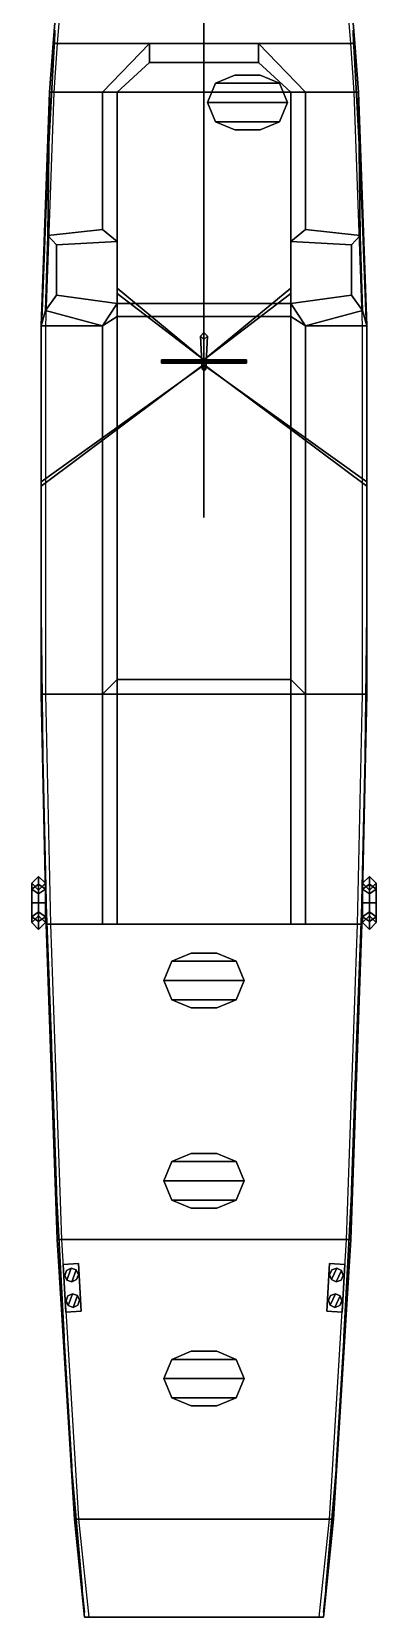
# Model space of a CAD drawing. Extents: x -2 to 2, y -13 to 15.5.
# Drawn here: x -2.02 to 2.02, y -12.99 to 5.61 of the extents above; entities that cross this region are included whole.
import ezdxf

# ---------------------------------------------------------------- set-up
doc = ezdxf.new("R2010")
doc.units = 0
doc.layers.get('0').update_dxf_attribs({"linetype": 'CONTINUOUS'})
doc.layers.add('RAILINGS', color=6, linetype='CONTINUOUS')
doc.layers.add('RING-BUOY', color=1, linetype='CONTINUOUS')

msp = doc.modelspace()

# ---------------------------------------------------------------- linework, layer by layer
for points in [[(-1.77, 5.47, 0.9), (-1.58, 7.8, 0.9), (-1.53, 7.8), (-1.72, 5.47)], [(1.77, 5.47, 0.9), (1.58, 7.8, 0.9), (-1.58, 7.8, 0.9), (-1.77, 5.47, 0.9)], [(1.72, 5.47), (1.53, 7.8), (1.58, 7.8, 0.9), (1.77, 5.47, 0.9)], [(-1.81, 4.9, 0.89), (-1.77, 5.47, 0.9), (-1.72, 5.47), (-1.76, 4.9)], [(-0.64, 5.47, 0.9), (-1.77, 5.47, 0.9), (-1.81, 4.9, 0.89), (-1.19, 4.9, 0.89)], [(-0.64, 5.25, 1.57), (-0.64, 5.47, 0.9), (-1.19, 4.9, 0.89), (-1.02, 4.9, 1.57)], [(0.64, 5.25, 1.57), (0.64, 5.47, 0.9), (-0.64, 5.47, 0.9), (-0.64, 5.25, 1.57)], [(1.19, 4.9, 0.89), (0.64, 5.47, 0.9), (0.64, 5.25, 1.57), (1.02, 4.9, 1.57)], [(1.81, 4.9, 0.89), (1.77, 5.47, 0.9), (0.64, 5.47, 0.9), (1.19, 4.9, 0.89)], [(1.76, 4.9), (1.72, 5.47), (1.77, 5.47, 0.9), (1.81, 4.9, 0.89)], [(1.02, 4.9, 1.57), (0.64, 5.25, 1.57), (-0.64, 5.25, 1.57), (-1.02, 4.9, 1.57)], [(0.66, 5.1, 1.63), (0.36, 5.1, 1.63), (0.134, 5.006, 1.63), (0.886, 5.006, 1.63)], [(0.134, 5.006, 1.63), (0.36, 5.1, 1.63), (0.36, 5.1, 1.57), (0.134, 5.006, 1.57)], [(0.36, 5.1, 1.63), (0.66, 5.1, 1.63), (0.66, 5.1, 1.57), (0.36, 5.1, 1.57)], [(0.66, 5.1, 1.63), (0.886, 5.006, 1.63), (0.886, 5.006, 1.57), (0.66, 5.1, 1.57)], [(-1.91, 2.16, 0.89), (-1.81, 4.9, 0.89), (-1.76, 4.9), (-1.86, 2.16)], [(-1.83, 3.22, 0.89), (-1.81, 4.9, 0.89), (-1.91, 2.16, 0.89), (-1.86, 2.34, 0.89)], [(-1.81, 4.9, 0.89), (-1.83, 3.22, 0.89), (-1.19, 3.29, 0.89), (-1.19, 4.9, 0.89)], [(-1.19, 4.9, 0.89), (-1.19, 3.29, 0.89), (-1.02, 3.15, 1.57), (-1.02, 4.9, 1.57)], [(-1.02, 4.9, 1.57), (-1.02, 2.42, 1.57), (1.02, 2.42, 1.57), (1.02, 4.9, 1.57)], [(0.886, 5.006, 1.63), (0.134, 5.006, 1.63), (0.04, 4.78, 1.63), (0.98, 4.78, 1.63)], [(0.04, 4.78, 1.63), (0.134, 5.006, 1.63), (0.134, 5.006, 1.57), (0.04, 4.78, 1.57)], [(0.886, 5.006, 1.63), (0.98, 4.78, 1.63), (0.98, 4.78, 1.57), (0.886, 5.006, 1.57)], [(1.02, 3.15, 1.57), (1.19, 3.29, 0.89), (1.19, 4.9, 0.89), (1.02, 4.9, 1.57)], [(1.19, 3.29, 0.89), (1.83, 3.22, 0.89), (1.81, 4.9, 0.89), (1.19, 4.9, 0.89)], [(1.86, 2.16), (1.76, 4.9), (1.81, 4.9, 0.89), (1.91, 2.16, 0.89)], [(1.86, 2.34, 0.89), (1.91, 2.16, 0.89), (1.81, 4.9, 0.89), (1.83, 3.22, 0.89)], [(0.98, 4.78, 1.63), (0.04, 4.78, 1.63), (0.134, 4.554, 1.63), (0.886, 4.554, 1.63)], [(0.134, 4.554, 1.63), (0.04, 4.78, 1.63), (0.04, 4.78, 1.57), (0.134, 4.554, 1.57)], [(0.98, 4.78, 1.63), (0.886, 4.554, 1.63), (0.886, 4.554, 1.57), (0.98, 4.78, 1.57)], [(0.886, 4.554, 1.63), (0.134, 4.554, 1.63), (0.36, 4.46, 1.63), (0.66, 4.46, 1.63)], [(0.36, 4.46, 1.63), (0.134, 4.554, 1.63), (0.134, 4.554, 1.57), (0.36, 4.46, 1.57)], [(0.886, 4.554, 1.63), (0.66, 4.46, 1.63), (0.66, 4.46, 1.57), (0.886, 4.554, 1.57)], [(0.66, 4.46, 1.63), (0.36, 4.46, 1.63), (0.36, 4.46, 1.57), (0.66, 4.46, 1.57)], [(-1.73, 3.11, 1.57), (-1.83, 3.22, 0.89), (-1.86, 2.34, 0.89), (-1.73, 2.52, 1.57)], [(-1.02, 3.15, 1.57), (-1.19, 3.29, 0.89), (-1.83, 3.22, 0.89), (-1.73, 3.11, 1.57)], [(1.73, 3.11, 1.57), (1.83, 3.22, 0.89), (1.19, 3.29, 0.89), (1.02, 3.15, 1.57)], [(1.73, 2.52, 1.57), (1.86, 2.34, 0.89), (1.83, 3.22, 0.89), (1.73, 3.11, 1.57)], [(-1.02, 2.42, 1.57), (-1.02, 3.15, 1.57), (-1.73, 3.11, 1.57), (-1.73, 2.52, 1.57)], [(1.02, 3.15, 1.57), (1.02, 2.42, 1.57), (1.73, 2.52, 1.57), (1.73, 3.11, 1.57)], [(-1.73, 2.52, 1.57), (-1.86, 2.34, 0.89), (-1.19, 2.16, 0.89), (-1.02, 2.42, 1.57)], [(-1.02, 2.42, 1.57), (-1.19, 2.16, 0.89), (-1.02, 2.27, 1.23)], [(-1.02, 2.42, 1.57), (-1.02, 2.27, 1.23), (1.02, 2.27, 1.23), (1.02, 2.42, 1.57)], [(1.02, 2.42, 1.57), (1.19, 2.16, 0.89), (1.86, 2.34, 0.89), (1.73, 2.52, 1.57)], [(1.02, 2.27, 1.23), (1.02, 2.27, 1.23), (1.19, 2.16, 0.89), (1.02, 2.42, 1.57)], [(-1.86, 2.34, 0.89), (-1.91, 2.16, 0.89), (-1.19, 2.16, 0.89)], [(-1.19, 2.16, 0.89), (-1.19, -2.16, 0.83), (-1.02, -1.99, 1.23), (-1.02, 2.27, 1.23)], [(-1.02, 2.27, 1.23), (-1.02, -1.99, 1.23), (1.02, -1.99, 1.23), (1.02, 2.27, 1.23)], [(1.02, -1.99, 1.23), (1.19, -2.16, 0.83), (1.19, 2.16, 0.89), (1.02, 2.27, 1.23)], [(1.19, 2.16, 0.89), (1.91, 2.16, 0.89), (1.91, 2.16, 0.89), (1.86, 2.34, 0.89)], [(-1.91, -2.16, 0.83), (-1.91, 2.16, 0.89), (-1.86, 2.16), (-1.86, -2.16)], [(-1.91, 2.16, 0.89), (-1.91, -2.16, 0.83), (-1.19, -2.16, 0.83), (-1.19, 2.16, 0.89)], [(0, 2.08, 1.23), (-0.04, 2.04, 1.23), (-0.02, 1.65, 5.8), (0, 1.67, 5.8)], [(0.04, 2.04, 1.23), (0, 2.08, 1.23), (0, 1.67, 5.8), (0.02, 1.65, 5.8)], [(1.19, -2.16, 0.83), (1.91, -2.16, 0.83), (1.91, 2.16, 0.89), (1.19, 2.16, 0.89)], [(1.86, -2.16), (1.86, 2.16), (1.91, 2.16, 0.89), (1.91, -2.16, 0.83)], [(-0.04, 2.04, 1.23), (0, 2, 1.23), (0, 1.63, 5.8), (-0.02, 1.65, 5.8)], [(0, 2, 1.23), (0.04, 2.04, 1.23), (0.02, 1.65, 5.8), (0, 1.63, 5.8)], [(-0.5, 1.76, 4.74), (-0.5, 1.74, 4.76), (0.5, 1.74, 4.76), (0.5, 1.76, 4.74)], [(-0.5, 1.74, 4.72), (-0.5, 1.76, 4.74), (0.5, 1.76, 4.74), (0.5, 1.74, 4.72)], [(-0.5, 1.74, 4.72), (-0.5, 1.72, 4.74), (-0.5, 1.74, 4.76), (-0.5, 1.76, 4.74)], [(-0.5, 1.74, 4.76), (-0.5, 1.72, 4.74), (0.5, 1.72, 4.74), (0.5, 1.74, 4.76)], [(-0.5, 1.72, 4.74), (-0.5, 1.74, 4.72), (0.5, 1.74, 4.72), (0.5, 1.72, 4.74)], [(0, -0.09, 5.76), (0, 1.633, 5.76), (0, 1.714, 4.76), (0, -0.09, 4.76)], [(0, -0.09, 4.76), (0, 1.714, 4.76), (0, 1.633, 5.76), (0, -0.09, 5.76)], [(0.5, 1.76, 4.74), (0.5, 1.74, 4.76), (0.5, 1.72, 4.74), (0.5, 1.74, 4.72)], [(0.02, 1.65, 5.8), (0, 1.67, 5.8), (-0.02, 1.65, 5.8), (0, 1.63, 5.8)], [(-1.02, -1.99, 1.23), (-1.19, -2.16, 0.83), (-1.02, -2.16, 1.01), (-1.02, -1.99, 1.23)], [(-1.02, -1.99, 1.23), (-1.02, -2.16, 1.01), (1.02, -2.16, 1.01), (1.02, -1.99, 1.23)], [(1.02, -1.99, 1.23), (1.02, -2.16, 1.01), (1.19, -2.16, 0.83), (1.02, -1.99, 1.23)], [(-1.85, -4.86, 0.8), (-1.91, -2.16, 0.83), (-1.86, -2.16), (-1.8, -4.86)], [(-1.91, -2.16, 0.83), (-1.85, -4.86, 0.8), (-1.19, -4.86, 0.8), (-1.19, -2.16, 0.83)], [(-1.19, -2.16, 0.83), (-1.19, -4.86, 0.8), (-1.02, -4.86, 1.01), (-1.02, -2.16, 1.01)], [(-1.02, -2.16, 1.01), (-1.02, -4.86, 1.01), (1.02, -4.86, 1.01), (1.02, -2.16, 1.01)], [(1.02, -4.86, 1.01), (1.19, -4.86, 0.8), (1.19, -2.16, 0.83), (1.02, -2.16, 1.01)], [(1.19, -4.86, 0.8), (1.85, -4.86, 0.8), (1.91, -2.16, 0.83), (1.19, -2.16, 0.83)], [(1.8, -4.86), (1.86, -2.16), (1.91, -2.16, 0.83), (1.85, -4.86, 0.8)], [(1.85, -4.86, 0.8), (-1.85, -4.86, 0.8), (-1.72, -8.56, 0.67), (1.72, -8.56, 0.67)], [(-1.72, -8.56, 0.67), (-1.85, -4.86, 0.8), (-1.8, -4.86), (-1.67, -8.56)], [(-1.02, -4.86, 1.01), (-1.19, -4.86, 0.8), (1.19, -4.86, 0.8), (1.02, -4.86, 1.01)], [(1.67, -8.56), (1.8, -4.86), (1.85, -4.86, 0.8), (1.72, -8.56, 0.67)], [(0.15, -5.2, 0.86), (-0.15, -5.2, 0.86), (-0.376, -5.294, 0.86), (0.376, -5.294, 0.86)], [(-0.376, -5.294, 0.86), (-0.15, -5.2, 0.86), (-0.15, -5.2, 0.76), (-0.376, -5.294, 0.76)], [(-0.15, -5.2, 0.86), (0.15, -5.2, 0.86), (0.15, -5.2, 0.76), (-0.15, -5.2, 0.76)], [(0.15, -5.2, 0.86), (0.376, -5.294, 0.86), (0.376, -5.294, 0.76), (0.15, -5.2, 0.76)], [(0.376, -5.294, 0.86), (-0.376, -5.294, 0.86), (-0.47, -5.52, 0.86), (0.47, -5.52, 0.86)], [(-0.47, -5.52, 0.86), (-0.376, -5.294, 0.86), (-0.376, -5.294, 0.76), (-0.47, -5.52, 0.76)], [(0.376, -5.294, 0.86), (0.47, -5.52, 0.86), (0.47, -5.52, 0.76), (0.376, -5.294, 0.76)], [(0.47, -5.52, 0.86), (-0.47, -5.52, 0.86), (-0.376, -5.746, 0.86), (0.376, -5.746, 0.86)], [(-0.376, -5.746, 0.86), (-0.47, -5.52, 0.86), (-0.47, -5.52, 0.76), (-0.376, -5.746, 0.76)], [(0.47, -5.52, 0.86), (0.376, -5.746, 0.86), (0.376, -5.746, 0.76), (0.47, -5.52, 0.76)], [(0.376, -5.746, 0.86), (-0.376, -5.746, 0.86), (-0.15, -5.84, 0.86), (0.15, -5.84, 0.86)], [(-0.15, -5.84, 0.86), (-0.376, -5.746, 0.86), (-0.376, -5.746, 0.76), (-0.15, -5.84, 0.76)], [(0.376, -5.746, 0.86), (0.15, -5.84, 0.86), (0.15, -5.84, 0.76), (0.376, -5.746, 0.76)], [(0.15, -5.84, 0.86), (-0.15, -5.84, 0.86), (-0.15, -5.84, 0.76), (0.15, -5.84, 0.76)], [(-0.376, -7.644, 0.78), (-0.15, -7.55, 0.78), (-0.15, -7.55, 0.68), (-0.376, -7.644, 0.68)], [(0.15, -7.55, 0.78), (-0.15, -7.55, 0.78), (-0.376, -7.644, 0.78), (0.376, -7.644, 0.78)], [(-0.15, -7.55, 0.78), (0.15, -7.55, 0.78), (0.15, -7.55, 0.68), (-0.15, -7.55, 0.68)], [(0.15, -7.55, 0.78), (0.376, -7.644, 0.78), (0.376, -7.644, 0.68), (0.15, -7.55, 0.68)], [(-0.47, -7.87, 0.78), (-0.376, -7.644, 0.78), (-0.376, -7.644, 0.68), (-0.47, -7.87, 0.68)], [(0.376, -7.644, 0.78), (-0.376, -7.644, 0.78), (-0.47, -7.87, 0.78), (0.47, -7.87, 0.78)], [(0.376, -7.644, 0.78), (0.47, -7.87, 0.78), (0.47, -7.87, 0.68), (0.376, -7.644, 0.68)], [(-0.376, -8.096, 0.78), (-0.47, -7.87, 0.78), (-0.47, -7.87, 0.68), (-0.376, -8.096, 0.68)], [(0.47, -7.87, 0.78), (-0.47, -7.87, 0.78), (-0.376, -8.096, 0.78), (0.376, -8.096, 0.78)], [(0.47, -7.87, 0.78), (0.376, -8.096, 0.78), (0.376, -8.096, 0.68), (0.47, -7.87, 0.68)], [(-0.15, -8.19, 0.78), (-0.376, -8.096, 0.78), (-0.376, -8.096, 0.68), (-0.15, -8.19, 0.68)], [(0.376, -8.096, 0.78), (-0.376, -8.096, 0.78), (-0.15, -8.19, 0.78), (0.15, -8.19, 0.78)], [(0.376, -8.096, 0.78), (0.15, -8.19, 0.78), (0.15, -8.19, 0.68), (0.376, -8.096, 0.68)], [(0.15, -8.19, 0.78), (-0.15, -8.19, 0.78), (-0.15, -8.19, 0.68), (0.15, -8.19, 0.68)], [(1.72, -8.56, 0.67), (-1.72, -8.56, 0.67), (-1.52, -11.84, 0.56), (1.52, -11.84, 0.56)], [(-1.52, -11.84, 0.56), (-1.72, -8.56, 0.67), (-1.67, -8.56), (-1.47, -11.84)], [(1.47, -11.84), (1.67, -8.56), (1.72, -8.56, 0.67), (1.52, -11.84, 0.56)], [(-1.47, -8.841, 0.67), (-1.47, -8.841, 0.64), (-1.65, -8.85, 0.64), (-1.65, -8.85, 0.67)], [(-1.441, -9.4, 0.67), (-1.47, -8.841, 0.67), (-1.65, -8.85, 0.67), (-1.621, -9.409, 0.67)], [(-1.65, -8.85, 0.67), (-1.65, -8.85, 0.64), (-1.621, -9.409, 0.64), (-1.621, -9.409, 0.67)], [(-1.607, -9.035, 0.77), (-1.558, -8.895, 0.77), (-1.613, -8.922, 0.77), (-1.633, -8.979, 0.77)], [(-1.613, -8.922, 0.67), (-1.633, -8.979, 0.67), (-1.633, -8.979, 0.77), (-1.613, -8.922, 0.77)], [(-1.558, -8.895, 0.67), (-1.613, -8.922, 0.67), (-1.613, -8.922, 0.77), (-1.558, -8.895, 0.77)], [(-1.549, -9.055, 0.77), (-1.5, -8.916, 0.77), (-1.558, -8.895, 0.77), (-1.607, -9.035, 0.77)], [(-1.5, -8.916, 0.67), (-1.558, -8.895, 0.67), (-1.558, -8.895, 0.77), (-1.5, -8.916, 0.77)], [(-1.494, -9.029, 0.77), (-1.473, -8.971, 0.77), (-1.5, -8.916, 0.77), (-1.549, -9.055, 0.77)], [(-1.473, -8.971, 0.67), (-1.5, -8.916, 0.67), (-1.5, -8.916, 0.77), (-1.473, -8.971, 0.77)], [(-1.441, -9.4, 0.64), (-1.47, -8.841, 0.64), (-1.47, -8.841, 0.67), (-1.441, -9.4, 0.67)], [(1.47, -8.841, 0.67), (1.47, -8.841, 0.64), (1.441, -9.4, 0.64), (1.441, -9.4, 0.67)], [(1.621, -9.409, 0.67), (1.65, -8.85, 0.67), (1.47, -8.841, 0.67), (1.441, -9.4, 0.67)], [(1.65, -8.85, 0.67), (1.65, -8.85, 0.64), (1.47, -8.841, 0.64), (1.47, -8.841, 0.67)], [(1.494, -9.029, 0.77), (1.558, -8.895, 0.77), (1.5, -8.916, 0.77), (1.473, -8.971, 0.77)], [(1.5, -8.916, 0.67), (1.473, -8.971, 0.67), (1.473, -8.971, 0.77), (1.5, -8.916, 0.77)], [(1.549, -9.055, 0.77), (1.613, -8.922, 0.77), (1.558, -8.895, 0.77), (1.494, -9.029, 0.77)], [(1.558, -8.895, 0.67), (1.5, -8.916, 0.67), (1.5, -8.916, 0.77), (1.558, -8.895, 0.77)], [(1.607, -9.035, 0.77), (1.633, -8.979, 0.77), (1.613, -8.922, 0.77), (1.549, -9.055, 0.77)], [(1.613, -8.922, 0.67), (1.558, -8.895, 0.67), (1.558, -8.895, 0.77), (1.613, -8.922, 0.77)], [(1.633, -8.979, 0.67), (1.613, -8.922, 0.67), (1.613, -8.922, 0.77), (1.633, -8.979, 0.77)], [(1.621, -9.409, 0.64), (1.65, -8.85, 0.64), (1.65, -8.85, 0.67), (1.621, -9.409, 0.67)], [(-1.633, -8.979, 0.67), (-1.607, -9.035, 0.67), (-1.607, -9.035, 0.77), (-1.633, -8.979, 0.77)], [(-1.607, -9.035, 0.67), (-1.549, -9.055, 0.67), (-1.549, -9.055, 0.77), (-1.607, -9.035, 0.77)], [(-1.549, -9.055, 0.67), (-1.494, -9.029, 0.67), (-1.494, -9.029, 0.77), (-1.549, -9.055, 0.77)], [(-1.494, -9.029, 0.67), (-1.473, -8.971, 0.67), (-1.473, -8.971, 0.77), (-1.494, -9.029, 0.77)], [(1.473, -8.971, 0.67), (1.494, -9.029, 0.67), (1.494, -9.029, 0.77), (1.473, -8.971, 0.77)], [(1.494, -9.029, 0.67), (1.549, -9.055, 0.67), (1.549, -9.055, 0.77), (1.494, -9.029, 0.77)], [(1.549, -9.055, 0.67), (1.607, -9.035, 0.67), (1.607, -9.035, 0.77), (1.549, -9.055, 0.77)], [(1.607, -9.035, 0.67), (1.633, -8.979, 0.67), (1.633, -8.979, 0.77), (1.607, -9.035, 0.77)], [(-1.591, -9.334, 0.77), (-1.542, -9.195, 0.77), (-1.597, -9.221, 0.77), (-1.618, -9.279, 0.77)], [(-1.597, -9.221, 0.67), (-1.618, -9.279, 0.67), (-1.618, -9.279, 0.77), (-1.597, -9.221, 0.77)], [(-1.618, -9.279, 0.67), (-1.591, -9.334, 0.67), (-1.591, -9.334, 0.77), (-1.618, -9.279, 0.77)], [(-1.542, -9.195, 0.67), (-1.597, -9.221, 0.67), (-1.597, -9.221, 0.77), (-1.542, -9.195, 0.77)], [(-1.533, -9.355, 0.77), (-1.484, -9.215, 0.77), (-1.542, -9.195, 0.77), (-1.591, -9.334, 0.77)], [(-1.484, -9.215, 0.67), (-1.542, -9.195, 0.67), (-1.542, -9.195, 0.77), (-1.484, -9.215, 0.77)], [(-1.478, -9.328, 0.77), (-1.458, -9.271, 0.77), (-1.484, -9.215, 0.77), (-1.533, -9.355, 0.77)], [(-1.458, -9.271, 0.67), (-1.484, -9.215, 0.67), (-1.484, -9.215, 0.77), (-1.458, -9.271, 0.77)], [(-1.478, -9.328, 0.67), (-1.458, -9.271, 0.67), (-1.458, -9.271, 0.77), (-1.478, -9.328, 0.77)], [(1.478, -9.328, 0.77), (1.542, -9.195, 0.77), (1.484, -9.215, 0.77), (1.458, -9.271, 0.77)], [(1.484, -9.215, 0.67), (1.458, -9.271, 0.67), (1.458, -9.271, 0.77), (1.484, -9.215, 0.77)], [(1.458, -9.271, 0.67), (1.478, -9.328, 0.67), (1.478, -9.328, 0.77), (1.458, -9.271, 0.77)], [(1.533, -9.355, 0.77), (1.597, -9.221, 0.77), (1.542, -9.195, 0.77), (1.478, -9.328, 0.77)], [(1.542, -9.195, 0.67), (1.484, -9.215, 0.67), (1.484, -9.215, 0.77), (1.542, -9.195, 0.77)], [(1.591, -9.334, 0.77), (1.618, -9.279, 0.77), (1.597, -9.221, 0.77), (1.533, -9.355, 0.77)], [(1.597, -9.221, 0.67), (1.542, -9.195, 0.67), (1.542, -9.195, 0.77), (1.597, -9.221, 0.77)], [(1.591, -9.334, 0.67), (1.618, -9.279, 0.67), (1.618, -9.279, 0.77), (1.591, -9.334, 0.77)], [(1.618, -9.279, 0.67), (1.597, -9.221, 0.67), (1.597, -9.221, 0.77), (1.618, -9.279, 0.77)], [(-1.621, -9.409, 0.67), (-1.621, -9.409, 0.64), (-1.441, -9.4, 0.64), (-1.441, -9.4, 0.67)], [(-1.591, -9.334, 0.67), (-1.533, -9.355, 0.67), (-1.533, -9.355, 0.77), (-1.591, -9.334, 0.77)], [(-1.533, -9.355, 0.67), (-1.478, -9.328, 0.67), (-1.478, -9.328, 0.77), (-1.533, -9.355, 0.77)], [(1.441, -9.4, 0.67), (1.441, -9.4, 0.64), (1.621, -9.409, 0.64), (1.621, -9.409, 0.67)], [(1.478, -9.328, 0.67), (1.533, -9.355, 0.67), (1.533, -9.355, 0.77), (1.478, -9.328, 0.77)], [(1.533, -9.355, 0.67), (1.591, -9.334, 0.67), (1.591, -9.334, 0.77), (1.533, -9.355, 0.77)], [(0.376, -9.964, 0.7), (-0.376, -9.964, 0.7), (-0.47, -10.19, 0.7), (0.47, -10.19, 0.7)], [(-0.47, -10.19, 0.7), (-0.376, -9.964, 0.7), (-0.376, -9.964, 0.6), (-0.47, -10.19, 0.6)], [(0.15, -9.87, 0.7), (-0.15, -9.87, 0.7), (-0.376, -9.964, 0.7), (0.376, -9.964, 0.7)], [(-0.376, -9.964, 0.7), (-0.15, -9.87, 0.7), (-0.15, -9.87, 0.6), (-0.376, -9.964, 0.6)], [(-0.15, -9.87, 0.7), (0.15, -9.87, 0.7), (0.15, -9.87, 0.6), (-0.15, -9.87, 0.6)], [(0.15, -9.87, 0.7), (0.376, -9.964, 0.7), (0.376, -9.964, 0.6), (0.15, -9.87, 0.6)], [(0.376, -9.964, 0.7), (0.47, -10.19, 0.7), (0.47, -10.19, 0.6), (0.376, -9.964, 0.6)], [(0.47, -10.19, 0.7), (-0.47, -10.19, 0.7), (-0.376, -10.416, 0.7), (0.376, -10.416, 0.7)], [(-0.376, -10.416, 0.7), (-0.47, -10.19, 0.7), (-0.47, -10.19, 0.6), (-0.376, -10.416, 0.6)], [(0.47, -10.19, 0.7), (0.376, -10.416, 0.7), (0.376, -10.416, 0.6), (0.47, -10.19, 0.6)], [(0.376, -10.416, 0.7), (-0.376, -10.416, 0.7), (-0.15, -10.51, 0.7), (0.15, -10.51, 0.7)], [(-0.15, -10.51, 0.7), (-0.376, -10.416, 0.7), (-0.376, -10.416, 0.6), (-0.15, -10.51, 0.6)], [(0.15, -10.51, 0.7), (-0.15, -10.51, 0.7), (-0.15, -10.51, 0.6), (0.15, -10.51, 0.6)], [(0.376, -10.416, 0.7), (0.15, -10.51, 0.7), (0.15, -10.51, 0.6), (0.376, -10.416, 0.6)], [(-1.4, -12.99, 0.51), (-1.52, -11.84, 0.56), (-1.47, -11.84), (-1.35, -12.99)], [(1.4, -12.99, 0.51), (1.52, -11.84, 0.56), (-1.52, -11.84, 0.56), (-1.4, -12.99, 0.51)], [(1.35, -12.99), (1.47, -11.84), (1.52, -11.84, 0.56), (1.4, -12.99, 0.51)], [(1.4, -12.99, 0.51), (-1.4, -12.99, 0.51), (-1.35, -12.99), (1.35, -12.99)]]:
    msp.add_3dface(points)
at = {"layer": 'RAILINGS'}
for points in [[(0, 1.72, 5.246), (0, 1.715, 5.297), (0, 15.08, 2.84), (0, 15.08, 2.79)], [(0, 15.08, 2.79), (0, 15.08, 2.84), (0, 1.715, 5.297), (0, 1.72, 5.246)], [(-1.84, 3.93, 1.64), (-1.84, 3.93, 1.68), (-1.75, 5.59, 1.68), (-1.75, 5.59, 1.64)], [(-1.75, 5.59, 1.64), (-1.75, 5.59, 1.68), (-1.84, 3.93, 1.68), (-1.84, 3.93, 1.64)], [(-1.84, 3.93, 1.26), (-1.84, 3.93, 1.3), (-1.75, 5.59, 1.3), (-1.75, 5.59, 1.26)], [(-1.75, 5.59, 1.26), (-1.75, 5.59, 1.3), (-1.84, 3.93, 1.3), (-1.84, 3.93, 1.26)], [(-1.75, 5.59, 1.68), (-1.75, 5.63, 1.68), (-1.75, 5.63, 0.9), (-1.75, 5.59, 0.9)], [(-1.75, 5.59, 0.9), (-1.75, 5.63, 0.9), (-1.75, 5.63, 1.68), (-1.75, 5.59, 1.68)], [(1.75, 5.59, 0.9), (1.75, 5.63, 0.9), (1.75, 5.63, 1.68), (1.75, 5.59, 1.68)], [(1.75, 5.59, 1.68), (1.75, 5.63, 1.68), (1.75, 5.63, 0.9), (1.75, 5.59, 0.9)], [(1.75, 5.59, 1.26), (1.75, 5.59, 1.3), (1.84, 3.93, 1.3), (1.84, 3.93, 1.26)], [(1.84, 3.93, 1.26), (1.84, 3.93, 1.3), (1.75, 5.59, 1.3), (1.75, 5.59, 1.26)], [(1.84, 3.93, 1.64), (1.84, 3.93, 1.68), (1.75, 5.59, 1.68), (1.75, 5.59, 1.64)], [(1.75, 5.59, 1.64), (1.75, 5.59, 1.68), (1.84, 3.93, 1.68), (1.84, 3.93, 1.64)], [(-1.84, 3.89, 0.89), (-1.84, 3.93, 0.89), (-1.84, 3.93, 1.68), (-1.84, 3.89, 1.68)], [(-1.84, 3.89, 1.68), (-1.84, 3.93, 1.68), (-1.84, 3.93, 0.89), (-1.84, 3.89, 0.89)], [(1.84, 3.89, 0.89), (1.84, 3.93, 0.89), (1.84, 3.93, 1.68), (1.84, 3.89, 1.68)], [(1.84, 3.89, 1.68), (1.84, 3.93, 1.68), (1.84, 3.93, 0.89), (1.84, 3.89, 0.89)], [(-1.84, 3.89, 1.64), (-1.84, 3.89, 1.68), (-1.9, 2.23, 1.68), (-1.9, 2.23, 1.64)], [(-1.9, 2.23, 1.64), (-1.9, 2.23, 1.68), (-1.84, 3.89, 1.68), (-1.84, 3.89, 1.64)], [(-1.84, 3.89, 1.26), (-1.84, 3.89, 1.3), (-1.9, 2.23, 1.3), (-1.9, 2.23, 1.26)], [(-1.9, 2.23, 1.26), (-1.9, 2.23, 1.3), (-1.84, 3.89, 1.3), (-1.84, 3.89, 1.26)], [(1.9, 2.23, 1.26), (1.9, 2.23, 1.3), (1.84, 3.89, 1.3), (1.84, 3.89, 1.26)], [(1.84, 3.89, 1.26), (1.84, 3.89, 1.3), (1.9, 2.23, 1.3), (1.9, 2.23, 1.26)], [(1.84, 3.89, 1.64), (1.84, 3.89, 1.68), (1.9, 2.23, 1.68), (1.9, 2.23, 1.64)], [(1.9, 2.23, 1.64), (1.9, 2.23, 1.68), (1.84, 3.89, 1.68), (1.84, 3.89, 1.64)], [(-1.02, 2.54, 1.57), (-1.02, 2.6, 1.57), (0, 1.76, 4.76), (0, 1.76, 4.71)], [(0, 1.76, 4.71), (0, 1.76, 4.76), (-1.02, 2.6, 1.57), (-1.02, 2.54, 1.57)], [(0, 1.76, 4.71), (0, 1.76, 4.76), (1.02, 2.6, 1.57), (1.02, 2.54, 1.57)], [(1.02, 2.54, 1.57), (1.02, 2.6, 1.57), (0, 1.76, 4.76), (0, 1.76, 4.71)], [(-1.91, 2.19, 1.68), (-1.9, 2.23, 1.68), (-1.9, 2.23, 0.89), (-1.91, 2.19, 0.89)], [(-1.91, 2.19, 0.89), (-1.9, 2.23, 0.89), (-1.9, 2.23, 1.68), (-1.91, 2.19, 1.68)], [(-1.91, 0.53, 1.64), (-1.91, 0.53, 1.68), (-1.91, 2.19, 1.68), (-1.91, 2.19, 1.64)], [(-1.91, 2.19, 1.64), (-1.91, 2.19, 1.68), (-1.91, 0.53, 1.68), (-1.91, 0.53, 1.64)], [(-1.91, 0.53, 1.26), (-1.91, 0.53, 1.3), (-1.91, 2.19, 1.3), (-1.91, 2.19, 1.26)], [(-1.91, 2.19, 1.26), (-1.91, 2.19, 1.3), (-1.91, 0.53, 1.3), (-1.91, 0.53, 1.26)], [(1.91, 2.19, 1.68), (1.9, 2.23, 1.68), (1.9, 2.23, 0.89), (1.91, 2.19, 0.89)], [(1.91, 2.19, 0.89), (1.9, 2.23, 0.89), (1.9, 2.23, 1.68), (1.91, 2.19, 1.68)], [(1.91, 2.19, 1.26), (1.91, 2.19, 1.3), (1.91, 0.53, 1.3), (1.91, 0.53, 1.26)], [(1.91, 0.53, 1.26), (1.91, 0.53, 1.3), (1.91, 2.19, 1.3), (1.91, 2.19, 1.26)], [(1.91, 0.53, 1.64), (1.91, 0.53, 1.68), (1.91, 2.19, 1.68), (1.91, 2.19, 1.64)], [(1.91, 2.19, 1.64), (1.91, 2.19, 1.68), (1.91, 0.53, 1.68), (1.91, 0.53, 1.64)], [(-1.91, 0.33, 0.86), (-1.91, 0.28, 0.86), (0, 1.705, 4.98), (0, 1.7, 4.93)], [(0, 1.7, 4.93), (0, 1.705, 4.98), (-1.91, 0.28, 0.86), (-1.91, 0.33, 0.86)], [(1.91, 0.33, 0.86), (1.91, 0.28, 0.86), (0, 1.705, 4.98), (0, 1.7, 4.93)], [(0, 1.7, 4.93), (0, 1.705, 4.98), (1.91, 0.28, 0.86), (1.91, 0.33, 0.86)], [(-1.91, 0.49, 0.86), (-1.91, 0.53, 0.86), (-1.91, 0.53, 1.68), (-1.91, 0.49, 1.68)], [(-1.91, 0.49, 1.68), (-1.91, 0.53, 1.68), (-1.91, 0.53, 0.86), (-1.91, 0.49, 0.86)], [(-1.91, 0.49, 1.64), (-1.91, 0.49, 1.68), (-1.91, -1.17, 1.64), (-1.91, -1.17, 1.6)], [(-1.91, -1.17, 1.6), (-1.91, -1.17, 1.64), (-1.91, 0.49, 1.68), (-1.91, 0.49, 1.64)], [(-1.91, -1.17, 1.22), (-1.91, -1.17, 1.26), (-1.91, 0.49, 1.3), (-1.91, 0.49, 1.26)], [(-1.91, 0.49, 1.26), (-1.91, 0.49, 1.3), (-1.91, -1.17, 1.26), (-1.91, -1.17, 1.22)], [(1.91, 0.49, 0.86), (1.91, 0.53, 0.86), (1.91, 0.53, 1.68), (1.91, 0.49, 1.68)], [(1.91, 0.49, 1.68), (1.91, 0.53, 1.68), (1.91, 0.53, 0.86), (1.91, 0.49, 0.86)], [(1.91, 0.49, 1.26), (1.91, 0.49, 1.3), (1.91, -1.17, 1.26), (1.91, -1.17, 1.22)], [(1.91, -1.17, 1.22), (1.91, -1.17, 1.26), (1.91, 0.49, 1.3), (1.91, 0.49, 1.26)], [(1.91, -1.17, 1.6), (1.91, -1.17, 1.64), (1.91, 0.49, 1.68), (1.91, 0.49, 1.64)], [(1.91, 0.49, 1.64), (1.91, 0.49, 1.68), (1.91, -1.17, 1.64), (1.91, -1.17, 1.6)], [(-1.91, -1.21, 0.84), (-1.91, -1.17, 0.84), (-1.91, -1.17, 1.64), (-1.91, -1.21, 1.64)], [(-1.91, -1.21, 1.64), (-1.91, -1.17, 1.64), (-1.91, -1.17, 0.84), (-1.91, -1.21, 0.84)], [(-1.89, -2.86, 1.6), (-1.89, -2.86, 1.64), (-1.91, -1.21, 1.64), (-1.91, -1.21, 1.6)], [(-1.91, -1.21, 1.6), (-1.91, -1.21, 1.64), (-1.89, -2.86, 1.64), (-1.89, -2.86, 1.6)], [(-1.89, -2.86, 1.22), (-1.89, -2.86, 1.26), (-1.91, -1.21, 1.26), (-1.91, -1.21, 1.22)], [(-1.91, -1.21, 1.22), (-1.91, -1.21, 1.26), (-1.89, -2.86, 1.26), (-1.89, -2.86, 1.22)], [(1.91, -1.21, 1.22), (1.91, -1.21, 1.26), (1.89, -2.86, 1.26), (1.89, -2.86, 1.22)], [(1.89, -2.86, 1.22), (1.89, -2.86, 1.26), (1.91, -1.21, 1.26), (1.91, -1.21, 1.22)], [(1.89, -2.86, 1.6), (1.89, -2.86, 1.64), (1.91, -1.21, 1.64), (1.91, -1.21, 1.6)], [(1.91, -1.21, 1.6), (1.91, -1.21, 1.64), (1.89, -2.86, 1.64), (1.89, -2.86, 1.6)], [(1.91, -1.21, 0.84), (1.91, -1.17, 0.84), (1.91, -1.17, 1.64), (1.91, -1.21, 1.64)], [(1.91, -1.21, 1.64), (1.91, -1.17, 1.64), (1.91, -1.17, 0.84), (1.91, -1.21, 0.84)], [(-1.89, -2.9, 1.64), (-1.89, -2.86, 1.64), (-1.89, -2.86, 0.82), (-1.89, -2.9, 0.82)], [(-1.89, -2.9, 0.82), (-1.89, -2.86, 0.82), (-1.89, -2.86, 1.64), (-1.89, -2.9, 1.64)], [(-1.89, -2.9, 1.6), (-1.89, -2.9, 1.64), (-1.85, -4.59, 1.56), (-1.85, -4.59, 1.52)], [(-1.85, -4.59, 1.52), (-1.85, -4.59, 1.56), (-1.89, -2.9, 1.64), (-1.89, -2.9, 1.6)], [(-1.89, -2.9, 1.22), (-1.89, -2.9, 1.26), (-1.85, -4.59, 1.18), (-1.85, -4.59, 1.14)], [(-1.85, -4.59, 1.14), (-1.85, -4.59, 1.18), (-1.89, -2.9, 1.26), (-1.89, -2.9, 1.22)], [(1.89, -2.9, 1.6), (1.89, -2.9, 1.64), (1.85, -4.59, 1.56), (1.85, -4.59, 1.52)], [(1.85, -4.59, 1.52), (1.85, -4.59, 1.56), (1.89, -2.9, 1.64), (1.89, -2.9, 1.6)], [(1.85, -4.59, 1.14), (1.85, -4.59, 1.18), (1.89, -2.9, 1.26), (1.89, -2.9, 1.22)], [(1.89, -2.9, 1.22), (1.89, -2.9, 1.26), (1.85, -4.59, 1.18), (1.85, -4.59, 1.14)], [(1.89, -2.9, 1.64), (1.89, -2.86, 1.64), (1.89, -2.86, 0.82), (1.89, -2.9, 0.82)], [(1.89, -2.9, 0.82), (1.89, -2.86, 0.82), (1.89, -2.86, 1.64), (1.89, -2.9, 1.64)], [(-1.85, -4.63, 1.56), (-1.85, -4.59, 1.56), (-1.85, -4.59, 0.8), (-1.85, -4.63, 0.79)], [(-1.85, -4.63, 0.79), (-1.85, -4.59, 0.8), (-1.85, -4.59, 1.56), (-1.85, -4.63, 1.56)], [(-1.79, -6.26, 1.47), (-1.79, -6.26, 1.51), (-1.85, -4.63, 1.56), (-1.85, -4.63, 1.52)], [(-1.85, -4.63, 1.52), (-1.85, -4.63, 1.56), (-1.79, -6.26, 1.51), (-1.79, -6.26, 1.47)], [(-1.79, -6.26, 1.09), (-1.79, -6.26, 1.13), (-1.85, -4.63, 1.18), (-1.85, -4.63, 1.14)], [(-1.85, -4.63, 1.14), (-1.85, -4.63, 1.18), (-1.79, -6.26, 1.13), (-1.79, -6.26, 1.09)], [(1.85, -4.63, 1.14), (1.85, -4.63, 1.18), (1.79, -6.26, 1.13), (1.79, -6.26, 1.09)], [(1.79, -6.26, 1.09), (1.79, -6.26, 1.13), (1.85, -4.63, 1.18), (1.85, -4.63, 1.14)], [(1.79, -6.26, 1.47), (1.79, -6.26, 1.51), (1.85, -4.63, 1.56), (1.85, -4.63, 1.52)], [(1.85, -4.63, 1.52), (1.85, -4.63, 1.56), (1.79, -6.26, 1.51), (1.79, -6.26, 1.47)], [(1.85, -4.63, 0.79), (1.85, -4.59, 0.8), (1.85, -4.59, 1.56), (1.85, -4.63, 1.56)], [(1.85, -4.63, 1.56), (1.85, -4.59, 1.56), (1.85, -4.59, 0.8), (1.85, -4.63, 0.79)], [(-1.79, -6.3, 1.51), (-1.79, -6.26, 1.51), (-1.79, -6.26, 0.75), (-1.79, -6.3, 0.74)], [(-1.79, -6.3, 0.74), (-1.79, -6.26, 0.75), (-1.79, -6.26, 1.51), (-1.79, -6.3, 1.51)], [(-1.79, -6.3, 1.47), (-1.79, -6.3, 1.51), (-1.73, -7.98, 1.45), (-1.73, -7.98, 1.41)], [(-1.73, -7.98, 1.41), (-1.73, -7.98, 1.45), (-1.79, -6.3, 1.51), (-1.79, -6.3, 1.47)], [(-1.79, -6.3, 1.09), (-1.79, -6.3, 1.13), (-1.73, -7.98, 1.07), (-1.73, -7.98, 1.03)], [(-1.73, -7.98, 1.03), (-1.73, -7.98, 1.07), (-1.79, -6.3, 1.13), (-1.79, -6.3, 1.09)], [(1.73, -7.98, 1.03), (1.73, -7.98, 1.07), (1.79, -6.3, 1.13), (1.79, -6.3, 1.09)], [(1.79, -6.3, 1.09), (1.79, -6.3, 1.13), (1.73, -7.98, 1.07), (1.73, -7.98, 1.03)], [(1.79, -6.3, 1.47), (1.79, -6.3, 1.51), (1.73, -7.98, 1.45), (1.73, -7.98, 1.41)], [(1.73, -7.98, 1.41), (1.73, -7.98, 1.45), (1.79, -6.3, 1.51), (1.79, -6.3, 1.47)], [(1.79, -6.3, 0.74), (1.79, -6.26, 0.75), (1.79, -6.26, 1.51), (1.79, -6.3, 1.51)], [(1.79, -6.3, 1.51), (1.79, -6.26, 1.51), (1.79, -6.26, 0.75), (1.79, -6.3, 0.74)], [(-1.73, -8.02, 0.68), (-1.73, -7.98, 0.69), (-1.73, -7.98, 1.45), (-1.73, -8.02, 1.45)], [(-1.73, -8.02, 1.45), (-1.73, -7.98, 1.45), (-1.73, -7.98, 0.69), (-1.73, -8.02, 0.68)], [(1.73, -8.02, 0.68), (1.73, -7.98, 0.69), (1.73, -7.98, 1.45), (1.73, -8.02, 1.45)], [(1.73, -8.02, 1.45), (1.73, -7.98, 1.45), (1.73, -7.98, 0.69), (1.73, -8.02, 0.68)], [(-1.64, -9.7, 1.37), (-1.64, -9.7, 1.41), (-1.73, -8.02, 1.45), (-1.73, -8.02, 1.41)], [(-1.73, -8.02, 1.41), (-1.73, -8.02, 1.45), (-1.64, -9.7, 1.41), (-1.64, -9.7, 1.37)], [(-1.73, -8.02, 1.03), (-1.73, -8.02, 1.07), (-1.64, -9.7, 1.03), (-1.64, -9.7, 0.99)], [(-1.64, -9.7, 0.99), (-1.64, -9.7, 1.03), (-1.73, -8.02, 1.07), (-1.73, -8.02, 1.03)], [(1.64, -9.7, 0.99), (1.64, -9.7, 1.03), (1.73, -8.02, 1.07), (1.73, -8.02, 1.03)], [(1.73, -8.02, 1.03), (1.73, -8.02, 1.07), (1.64, -9.7, 1.03), (1.64, -9.7, 0.99)], [(1.73, -8.02, 1.41), (1.73, -8.02, 1.45), (1.64, -9.7, 1.41), (1.64, -9.7, 1.37)], [(1.64, -9.7, 1.37), (1.64, -9.7, 1.41), (1.73, -8.02, 1.45), (1.73, -8.02, 1.41)], [(-1.64, -9.74, 1.41), (-1.64, -9.7, 1.41), (-1.64, -9.7, 0.63), (-1.64, -9.74, 0.63)], [(-1.64, -9.74, 0.63), (-1.64, -9.7, 0.63), (-1.64, -9.7, 1.41), (-1.64, -9.74, 1.41)], [(-1.64, -9.74, 1.37), (-1.64, -9.74, 1.41), (-1.55, -11.22, 1.38), (-1.55, -11.22, 1.34)], [(-1.55, -11.22, 1.34), (-1.55, -11.22, 1.38), (-1.64, -9.74, 1.41), (-1.64, -9.74, 1.37)], [(-1.55, -11.22, 0.96), (-1.55, -11.22, 1), (-1.64, -9.74, 1.03), (-1.64, -9.74, 0.99)], [(-1.64, -9.74, 0.99), (-1.64, -9.74, 1.03), (-1.55, -11.22, 1), (-1.55, -11.22, 0.96)], [(1.64, -9.74, 0.99), (1.64, -9.74, 1.03), (1.55, -11.22, 1), (1.55, -11.22, 0.96)], [(1.55, -11.22, 0.96), (1.55, -11.22, 1), (1.64, -9.74, 1.03), (1.64, -9.74, 0.99)], [(1.55, -11.22, 1.34), (1.55, -11.22, 1.38), (1.64, -9.74, 1.41), (1.64, -9.74, 1.37)], [(1.64, -9.74, 1.37), (1.64, -9.74, 1.41), (1.55, -11.22, 1.38), (1.55, -11.22, 1.34)], [(1.64, -9.74, 1.41), (1.64, -9.7, 1.41), (1.64, -9.7, 0.63), (1.64, -9.74, 0.63)], [(1.64, -9.74, 0.63), (1.64, -9.7, 0.63), (1.64, -9.7, 1.41), (1.64, -9.74, 1.41)], [(-1.55, -11.26, 1.38), (-1.55, -11.22, 1.38), (-1.55, -11.22, 0.58), (-1.55, -11.26, 0.57)], [(-1.55, -11.26, 0.57), (-1.55, -11.22, 0.58), (-1.55, -11.22, 1.38), (-1.55, -11.26, 1.38)], [(-1.43, -12.64, 1.27), (-1.43, -12.64, 1.31), (-1.55, -11.26, 1.38), (-1.55, -11.26, 1.34)], [(-1.55, -11.26, 1.34), (-1.55, -11.26, 1.38), (-1.43, -12.64, 1.31), (-1.43, -12.64, 1.27)], [(-1.55, -11.26, 0.96), (-1.55, -11.26, 1), (-1.43, -12.64, 0.93), (-1.43, -12.64, 0.89)], [(-1.43, -12.64, 0.89), (-1.43, -12.64, 0.93), (-1.55, -11.26, 1), (-1.55, -11.26, 0.96)], [(1.43, -12.64, 0.89), (1.43, -12.64, 0.93), (1.55, -11.26, 1), (1.55, -11.26, 0.96)], [(1.55, -11.26, 0.96), (1.55, -11.26, 1), (1.43, -12.64, 0.93), (1.43, -12.64, 0.89)], [(1.55, -11.26, 1.34), (1.55, -11.26, 1.38), (1.43, -12.64, 1.31), (1.43, -12.64, 1.27)], [(1.43, -12.64, 1.27), (1.43, -12.64, 1.31), (1.55, -11.26, 1.38), (1.55, -11.26, 1.34)], [(1.55, -11.26, 0.57), (1.55, -11.22, 0.58), (1.55, -11.22, 1.38), (1.55, -11.26, 1.38)], [(1.55, -11.26, 1.38), (1.55, -11.22, 1.38), (1.55, -11.22, 0.58), (1.55, -11.26, 0.57)], [(-1.43, -12.68, 0.52), (-1.43, -12.64, 0.52), (-1.43, -12.64, 1.31), (-1.43, -12.68, 1.31)], [(-1.43, -12.68, 1.31), (-1.43, -12.64, 1.31), (-1.43, -12.64, 0.52), (-1.43, -12.68, 0.52)], [(1.43, -12.68, 0.52), (1.43, -12.64, 0.52), (1.43, -12.64, 1.31), (1.43, -12.68, 1.31)], [(1.43, -12.68, 1.31), (1.43, -12.64, 1.31), (1.43, -12.64, 0.52), (1.43, -12.68, 0.52)], [(-1.41, -12.89, 0.51), (-1.4, -12.93, 0.51), (-1.43, -12.68, 0.93), (-1.43, -12.68, 0.89)], [(-1.43, -12.68, 0.89), (-1.43, -12.68, 0.93), (-1.4, -12.93, 0.51), (-1.41, -12.89, 0.51)], [(-1.43, -12.68, 1.27), (-1.43, -12.68, 1.31), (-1.4, -12.93, 0.51), (-1.41, -12.89, 0.51)], [(-1.41, -12.89, 0.51), (-1.4, -12.93, 0.51), (-1.43, -12.68, 1.31), (-1.43, -12.68, 1.27)], [(1.43, -12.68, 0.89), (1.43, -12.68, 0.93), (1.4, -12.93, 0.51), (1.41, -12.89, 0.51)], [(1.41, -12.89, 0.51), (1.4, -12.93, 0.51), (1.43, -12.68, 0.93), (1.43, -12.68, 0.89)], [(1.41, -12.89, 0.51), (1.4, -12.93, 0.51), (1.43, -12.68, 1.31), (1.43, -12.68, 1.27)], [(1.43, -12.68, 1.27), (1.43, -12.68, 1.31), (1.4, -12.93, 0.51), (1.41, -12.89, 0.51)]]:
    msp.add_3dface(points, dxfattribs=at)
at = {"layer": 'RING-BUOY'}
for points in [[(-2.02, -4.38, 1.09), (-1.94, -4.3, 1.09), (-1.94, -4.391, 0.871), (-2.02, -4.447, 0.927)], [(-2.02, -4.447, 1.253), (-1.94, -4.391, 1.309), (-1.94, -4.3, 1.09), (-2.02, -4.38, 1.09)], [(-1.94, -4.504, 1.196), (-2.02, -4.447, 1.253), (-2.02, -4.38, 1.09), (-1.94, -4.46, 1.09)], [(-1.94, -4.46, 1.09), (-2.02, -4.38, 1.09), (-2.02, -4.447, 0.927), (-1.94, -4.504, 0.984)], [(-2.02, -4.447, 0.927), (-1.94, -4.391, 0.871), (-1.94, -4.61, 0.78), (-2.02, -4.61, 0.86)], [(-2.02, -4.61, 1.32), (-1.94, -4.61, 1.4), (-1.94, -4.391, 1.309), (-2.02, -4.447, 1.253)], [(-1.94, -4.504, 0.984), (-2.02, -4.447, 0.927), (-2.02, -4.61, 0.86), (-1.94, -4.61, 0.94)], [(-1.94, -4.61, 1.24), (-2.02, -4.61, 1.32), (-2.02, -4.447, 1.253), (-1.94, -4.504, 1.196)], [(-1.94, -4.3, 1.09), (-1.86, -4.38, 1.09), (-1.86, -4.447, 0.927), (-1.94, -4.391, 0.871)], [(-1.94, -4.391, 1.309), (-1.86, -4.447, 1.253), (-1.86, -4.38, 1.09), (-1.94, -4.3, 1.09)], [(-1.86, -4.447, 1.253), (-1.94, -4.504, 1.196), (-1.94, -4.46, 1.09), (-1.86, -4.38, 1.09)], [(-1.86, -4.38, 1.09), (-1.94, -4.46, 1.09), (-1.94, -4.504, 0.984), (-1.86, -4.447, 0.927)], [(-1.94, -4.391, 0.871), (-1.86, -4.447, 0.927), (-1.86, -4.61, 0.86), (-1.94, -4.61, 0.78)], [(-1.94, -4.61, 1.4), (-1.86, -4.61, 1.32), (-1.86, -4.447, 1.253), (-1.94, -4.391, 1.309)], [(-1.86, -4.447, 0.927), (-1.94, -4.504, 0.984), (-1.94, -4.61, 0.94), (-1.86, -4.61, 0.86)], [(-1.86, -4.61, 1.32), (-1.94, -4.61, 1.24), (-1.94, -4.504, 1.196), (-1.86, -4.447, 1.253)], [(1.86, -4.447, 1.253), (1.94, -4.391, 1.309), (1.94, -4.3, 1.09), (1.86, -4.38, 1.09)], [(1.86, -4.38, 1.09), (1.94, -4.3, 1.09), (1.94, -4.391, 0.871), (1.86, -4.447, 0.927)], [(1.94, -4.504, 1.196), (1.86, -4.447, 1.253), (1.86, -4.38, 1.09), (1.94, -4.46, 1.09)], [(1.94, -4.46, 1.09), (1.86, -4.38, 1.09), (1.86, -4.447, 0.927), (1.94, -4.504, 0.984)], [(1.86, -4.447, 0.927), (1.94, -4.391, 0.871), (1.94, -4.61, 0.78), (1.86, -4.61, 0.86)], [(1.86, -4.61, 1.32), (1.94, -4.61, 1.4), (1.94, -4.391, 1.309), (1.86, -4.447, 1.253)], [(1.94, -4.504, 0.984), (1.86, -4.447, 0.927), (1.86, -4.61, 0.86), (1.94, -4.61, 0.94)], [(1.94, -4.61, 1.24), (1.86, -4.61, 1.32), (1.86, -4.447, 1.253), (1.94, -4.504, 1.196)], [(1.94, -4.391, 1.309), (2.02, -4.447, 1.253), (2.02, -4.38, 1.09), (1.94, -4.3, 1.09)], [(1.94, -4.3, 1.09), (2.02, -4.38, 1.09), (2.02, -4.447, 0.927), (1.94, -4.391, 0.871)], [(2.02, -4.447, 1.253), (1.94, -4.504, 1.196), (1.94, -4.46, 1.09), (2.02, -4.38, 1.09)], [(2.02, -4.38, 1.09), (1.94, -4.46, 1.09), (1.94, -4.504, 0.984), (2.02, -4.447, 0.927)], [(1.94, -4.391, 0.871), (2.02, -4.447, 0.927), (2.02, -4.61, 0.86), (1.94, -4.61, 0.78)], [(1.94, -4.61, 1.4), (2.02, -4.61, 1.32), (2.02, -4.447, 1.253), (1.94, -4.391, 1.309)], [(2.02, -4.447, 0.927), (1.94, -4.504, 0.984), (1.94, -4.61, 0.94), (2.02, -4.61, 0.86)], [(2.02, -4.61, 1.32), (1.94, -4.61, 1.24), (1.94, -4.504, 1.196), (2.02, -4.447, 1.253)], [(-2.02, -4.61, 0.86), (-1.94, -4.61, 0.78), (-1.94, -4.829, 0.871), (-2.02, -4.773, 0.927)], [(-1.94, -4.61, 0.94), (-2.02, -4.61, 0.86), (-2.02, -4.773, 0.927), (-1.94, -4.716, 0.984)], [(-1.94, -4.716, 1.196), (-2.02, -4.773, 1.253), (-2.02, -4.61, 1.32), (-1.94, -4.61, 1.24)], [(-2.02, -4.773, 1.253), (-1.94, -4.829, 1.309), (-1.94, -4.61, 1.4), (-2.02, -4.61, 1.32)], [(-1.94, -4.61, 0.78), (-1.86, -4.61, 0.86), (-1.86, -4.773, 0.927), (-1.94, -4.829, 0.871)], [(-1.86, -4.61, 0.86), (-1.94, -4.61, 0.94), (-1.94, -4.716, 0.984), (-1.86, -4.773, 0.927)], [(-1.86, -4.773, 1.253), (-1.94, -4.716, 1.196), (-1.94, -4.61, 1.24), (-1.86, -4.61, 1.32)], [(-1.94, -4.829, 1.309), (-1.86, -4.773, 1.253), (-1.86, -4.61, 1.32), (-1.94, -4.61, 1.4)], [(1.86, -4.61, 0.86), (1.94, -4.61, 0.78), (1.94, -4.829, 0.871), (1.86, -4.773, 0.927)], [(1.94, -4.61, 0.94), (1.86, -4.61, 0.86), (1.86, -4.773, 0.927), (1.94, -4.716, 0.984)], [(1.94, -4.716, 1.196), (1.86, -4.773, 1.253), (1.86, -4.61, 1.32), (1.94, -4.61, 1.24)], [(1.86, -4.773, 1.253), (1.94, -4.829, 1.309), (1.94, -4.61, 1.4), (1.86, -4.61, 1.32)], [(1.94, -4.61, 0.78), (2.02, -4.61, 0.86), (2.02, -4.773, 0.927), (1.94, -4.829, 0.871)], [(2.02, -4.61, 0.86), (1.94, -4.61, 0.94), (1.94, -4.716, 0.984), (2.02, -4.773, 0.927)], [(2.02, -4.773, 1.253), (1.94, -4.716, 1.196), (1.94, -4.61, 1.24), (2.02, -4.61, 1.32)], [(1.94, -4.829, 1.309), (2.02, -4.773, 1.253), (2.02, -4.61, 1.32), (1.94, -4.61, 1.4)], [(-1.94, -4.76, 1.09), (-2.02, -4.84, 1.09), (-2.02, -4.773, 1.253), (-1.94, -4.716, 1.196)], [(-1.94, -4.716, 0.984), (-2.02, -4.773, 0.927), (-2.02, -4.84, 1.09), (-1.94, -4.76, 1.09)], [(-2.02, -4.773, 0.927), (-1.94, -4.829, 0.871), (-1.94, -4.92, 1.09), (-2.02, -4.84, 1.09)], [(-2.02, -4.84, 1.09), (-1.94, -4.92, 1.09), (-1.94, -4.829, 1.309), (-2.02, -4.773, 1.253)], [(-1.86, -4.84, 1.09), (-1.94, -4.76, 1.09), (-1.94, -4.716, 1.196), (-1.86, -4.773, 1.253)], [(-1.86, -4.773, 0.927), (-1.94, -4.716, 0.984), (-1.94, -4.76, 1.09), (-1.86, -4.84, 1.09)], [(-1.94, -4.829, 0.871), (-1.86, -4.773, 0.927), (-1.86, -4.84, 1.09), (-1.94, -4.92, 1.09)], [(-1.94, -4.92, 1.09), (-1.86, -4.84, 1.09), (-1.86, -4.773, 1.253), (-1.94, -4.829, 1.309)], [(1.94, -4.76, 1.09), (1.86, -4.84, 1.09), (1.86, -4.773, 1.253), (1.94, -4.716, 1.196)], [(1.94, -4.716, 0.984), (1.86, -4.773, 0.927), (1.86, -4.84, 1.09), (1.94, -4.76, 1.09)], [(1.86, -4.84, 1.09), (1.94, -4.92, 1.09), (1.94, -4.829, 1.309), (1.86, -4.773, 1.253)], [(1.86, -4.773, 0.927), (1.94, -4.829, 0.871), (1.94, -4.92, 1.09), (1.86, -4.84, 1.09)], [(2.02, -4.84, 1.09), (1.94, -4.76, 1.09), (1.94, -4.716, 1.196), (2.02, -4.773, 1.253)], [(2.02, -4.773, 0.927), (1.94, -4.716, 0.984), (1.94, -4.76, 1.09), (2.02, -4.84, 1.09)], [(1.94, -4.92, 1.09), (2.02, -4.84, 1.09), (2.02, -4.773, 1.253), (1.94, -4.829, 1.309)], [(1.94, -4.829, 0.871), (2.02, -4.773, 0.927), (2.02, -4.84, 1.09), (1.94, -4.92, 1.09)]]:
    msp.add_3dface(points, dxfattribs=at)

doc.saveas('drawing.dxf')
